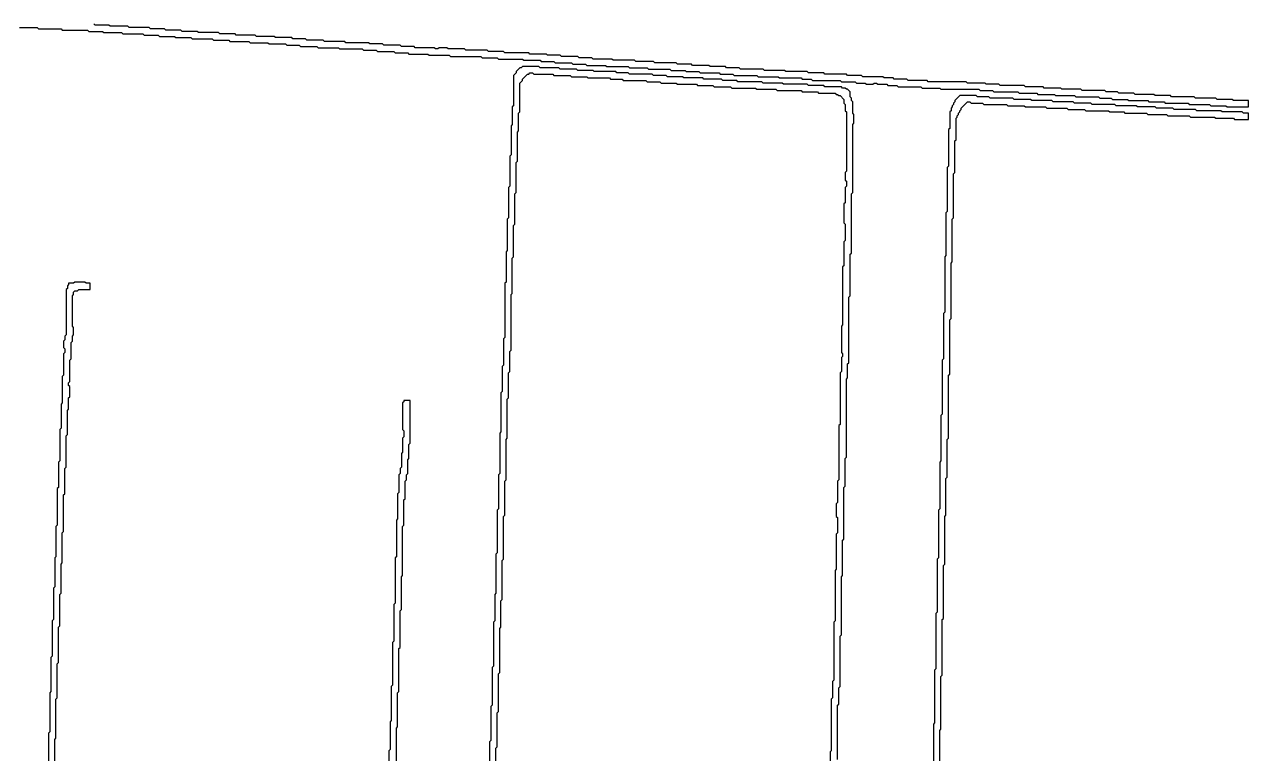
# Model space of a CAD drawing. Header units: metres. Extents: x 0 to 100, y 0 to 127.
# Drawn here: x 75.7 to 99.98, y 35.39 to 49.86 of the extents above; entities that cross this region are included whole.
import ezdxf

# ---------------------------------------------------------------- set-up
doc = ezdxf.new("R2010")
doc.units = ezdxf.units.M

msp = doc.modelspace()

# ---------------------------------------------------------------- linework, layer by layer
for points in [[(75.6, 49.8), (75.95, 49.8), (75.975, 49.775), (76.425, 49.775), (76.45, 49.75), (76.95, 49.75), (76.975, 49.725), (77.25, 49.725), (77.275, 49.7), (77.625, 49.7), (77.65, 49.675), (78.05, 49.675), (78.075, 49.65), (78.35, 49.65), (78.375, 49.625), (78.675, 49.625), (78.7, 49.6), (79, 49.6), (79.025, 49.575), (79.425, 49.575), (79.45, 49.55), (79.75, 49.55), (79.775, 49.525), (80.15, 49.525), (80.175, 49.5), (80.525, 49.5), (80.55, 49.475), (80.875, 49.475), (80.9, 49.45), (81.15, 49.45), (81.175, 49.425), (81.5, 49.425), (81.525, 49.4), (81.925, 49.4), (81.95, 49.375), (82.4, 49.375), (82.425, 49.35), (82.675, 49.35), (82.7, 49.325), (83.025, 49.325), (83.05, 49.3), (83.3, 49.3), (83.325, 49.275), (83.7, 49.275), (83.725, 49.25), (84.125, 49.25), (84.15, 49.225), (84.75, 49.225), (84.775, 49.2), (85.075, 49.2), (85.1, 49.175), (85.575, 49.175), (85.6, 49.15), (85.925, 49.15), (85.95, 49.125), (86.2, 49.125), (86.225, 49.1), (86.55, 49.1), (86.575, 49.075), (86.825, 49.075), (86.85, 49.05), (87.225, 49.05), (87.25, 49.025), (87.675, 49.025), (87.7, 49), (88.05, 49), (88.075, 48.975), (88.5, 48.975), (88.525, 48.95), (88.8, 48.95), (88.825, 48.925), (89.075, 48.925), (89.1, 48.9), (89.475, 48.9), (89.5, 48.875), (89.75, 48.875), (89.775, 48.85), (90.225, 48.85), (90.25, 48.825), (90.65, 48.825), (90.675, 48.8), (91.1, 48.8), (91.125, 48.775), (91.3, 48.775), (91.325, 48.75), (91.875, 48.75), (91.9, 48.725), (92.175, 48.725), (92.2, 48.7), (92.375, 48.7), (92.4, 48.675), (92.525, 48.675), (92.55, 48.7), (92.6, 48.7), (92.625, 48.675), (92.8, 48.675), (92.825, 48.65), (93, 48.65), (93.025, 48.625), (93.475, 48.625), (93.5, 48.6), (93.85, 48.6), (93.875, 48.575), (94.625, 48.575), (94.65, 48.55), (94.9, 48.55), (94.925, 48.525), (95.4, 48.525), (95.425, 48.5), (95.775, 48.5), (95.8, 48.475), (96.125, 48.475), (96.15, 48.45), (96.525, 48.45), (96.55, 48.425), (97, 48.425), (97.025, 48.4), (97.25, 48.4), (97.275, 48.375), (97.575, 48.375), (97.6, 48.35), (97.975, 48.35), (98, 48.325), (98.3, 48.325), (98.325, 48.3), (98.775, 48.3), (98.8, 48.275), (99.2, 48.275), (99.225, 48.25), (99.525, 48.25), (99.55, 48.225), (99.975, 48.225), (99.975, 48.35), (99.675, 48.35), (99.65, 48.375), (99.35, 48.375), (99.325, 48.4), (98.925, 48.4), (98.9, 48.425), (98.45, 48.425), (98.425, 48.45), (98.125, 48.45), (98.1, 48.475), (97.725, 48.475), (97.7, 48.5), (97.4, 48.5), (97.375, 48.525), (97.15, 48.525), (97.125, 48.55), (96.675, 48.55), (96.65, 48.575), (96.275, 48.575), (96.25, 48.6), (95.925, 48.6), (95.9, 48.625), (95.55, 48.625), (95.525, 48.65), (95.05, 48.65), (95.025, 48.675), (94.775, 48.675), (94.75, 48.7), (94.4, 48.7), (94.375, 48.725), (93.625, 48.725), (93.6, 48.75), (93.225, 48.75), (93.2, 48.775), (92.95, 48.775), (92.925, 48.8), (92.75, 48.8), (92.725, 48.825), (92.325, 48.825), (92.3, 48.85), (92.025, 48.85), (92, 48.875), (91.575, 48.875), (91.55, 48.9), (91.25, 48.9), (91.225, 48.925), (90.8, 48.925), (90.775, 48.95), (90.375, 48.95), (90.35, 48.975), (89.9, 48.975), (89.875, 49), (89.625, 49), (89.6, 49.025), (89.3, 49.025), (89.275, 49.05), (88.95, 49.05), (88.925, 49.075), (88.65, 49.075), (88.625, 49.1), (88.2, 49.1), (88.175, 49.125), (87.825, 49.125), (87.8, 49.15), (87.375, 49.15), (87.35, 49.175), (86.975, 49.175), (86.95, 49.2), (86.7, 49.2), (86.675, 49.225), (86.35, 49.225), (86.325, 49.25), (86.075, 49.25), (86.05, 49.275), (85.725, 49.275), (85.7, 49.3), (85.225, 49.3), (85.2, 49.325), (84.9, 49.325), (84.875, 49.35), (84.45, 49.35), (84.425, 49.375), (84.1, 49.375), (84.075, 49.4), (83.925, 49.4), (83.9, 49.375), (83.85, 49.375), (83.825, 49.4), (83.45, 49.4), (83.425, 49.425), (83.175, 49.425), (83.15, 49.45), (82.825, 49.45), (82.8, 49.475), (82.55, 49.475), (82.525, 49.5), (82.075, 49.5), (82.05, 49.525), (81.65, 49.525), (81.625, 49.55), (81.3, 49.55), (81.275, 49.575), (81.025, 49.575), (81, 49.6), (80.675, 49.6), (80.65, 49.625), (80.3, 49.625), (80.275, 49.65), (79.9, 49.65), (79.875, 49.675), (79.575, 49.675), (79.55, 49.7), (79.15, 49.7), (79.125, 49.725), (78.825, 49.725), (78.8, 49.75), (78.5, 49.75), (78.475, 49.775), (78.2, 49.775), (78.175, 49.8), (77.775, 49.8), (77.75, 49.825), (77.4, 49.825), (77.375, 49.85), (77.1, 49.85), (77.075, 49.875)], [(91.825, 35.275), (91.825, 36.35), (91.85, 36.375), (91.85, 36.7), (91.875, 36.725), (91.875, 37.725), (91.9, 37.75), (91.9, 38.9), (91.925, 38.925), (91.925, 39.625), (91.95, 39.65), (91.95, 40.675), (91.975, 40.7), (91.975, 41.25), (92, 41.275), (92, 42.825), (92.025, 42.85), (92.025, 43.125), (92.05, 43.15), (92.05, 44.45), (92.075, 44.475), (92.075, 45.3), (92.1, 45.325), (92.1, 46.5), (92.125, 46.525), (92.125, 47.875), (92.15, 47.9), (92.15, 48.075), (92.125, 48.1), (92.125, 48.325), (92.1, 48.35), (92.1, 48.4), (92.075, 48.425), (92.075, 48.525), (92.025, 48.575), (92, 48.575), (91.975, 48.6), (91.925, 48.6), (91.9, 48.625), (91.575, 48.625), (91.55, 48.65), (91.25, 48.65), (91.225, 48.675), (90.75, 48.675), (90.725, 48.7), (90.35, 48.7), (90.325, 48.725), (89.85, 48.725), (89.825, 48.75), (89.55, 48.75), (89.525, 48.775), (89.175, 48.775), (89.15, 48.8), (88.775, 48.8), (88.75, 48.825), (88.45, 48.825), (88.425, 48.85), (88.175, 48.85), (88.15, 48.875), (87.7, 48.875), (87.675, 48.9), (87.45, 48.9), (87.425, 48.925), (87, 48.925), (86.975, 48.95), (86.675, 48.95), (86.65, 48.975), (86.325, 48.975), (86.3, 49), (85.925, 49), (85.9, 49.025), (85.575, 49.025), (85.55, 49), (85.525, 49), (85.45, 48.925), (85.45, 48.9), (85.4, 48.85), (85.4, 48.25), (85.375, 48.225), (85.375, 47.875), (85.35, 47.85), (85.35, 47.275), (85.325, 47.25), (85.325, 46.65), (85.3, 46.625), (85.3, 46.025), (85.275, 46), (85.275, 45.375), (85.25, 45.35), (85.25, 44.75), (85.225, 44.725), (85.225, 43.65), (85.2, 43.625), (85.2, 43.1), (85.175, 43.075), (85.175, 42.575), (85.15, 42.55), (85.15, 41.775), (85.125, 41.75), (85.125, 40.95), (85.1, 40.925), (85.1, 40.25), (85.075, 40.225), (85.075, 39.375), (85.05, 39.35), (85.05, 38.575), (85.025, 38.55), (85.025, 38.025), (85, 38), (85, 37.125), (84.975, 37.1), (84.975, 36.35), (84.95, 36.325), (84.95, 35.65), (84.925, 35.625), (84.925, 34.875)], [(85.05, 34.75), (85.05, 35.5), (85.075, 35.525), (85.075, 36.2), (85.1, 36.225), (85.1, 36.975), (85.125, 37), (85.125, 37.875), (85.15, 37.9), (85.15, 38.425), (85.175, 38.45), (85.175, 39.225), (85.2, 39.25), (85.2, 40.1), (85.225, 40.125), (85.225, 40.8), (85.25, 40.825), (85.25, 41.625), (85.275, 41.65), (85.275, 42.425), (85.3, 42.45), (85.3, 42.95), (85.325, 42.975), (85.325, 43.375), (85.35, 43.4), (85.35, 44.5), (85.375, 44.525), (85.375, 45.225), (85.4, 45.25), (85.4, 45.875), (85.425, 45.9), (85.425, 46.5), (85.45, 46.525), (85.45, 47.125), (85.475, 47.15), (85.475, 47.725), (85.5, 47.75), (85.5, 48.1), (85.525, 48.125), (85.525, 48.7), (85.575, 48.75), (85.575, 48.775), (85.675, 48.875), (85.7, 48.875), (85.725, 48.9), (85.775, 48.9), (85.8, 48.875), (86.175, 48.875), (86.2, 48.85), (86.525, 48.85), (86.55, 48.825), (86.85, 48.825), (86.875, 48.8), (87.3, 48.8), (87.325, 48.775), (87.55, 48.775), (87.575, 48.75), (88.025, 48.75), (88.05, 48.725), (88.3, 48.725), (88.325, 48.7), (88.625, 48.7), (88.65, 48.675), (89.025, 48.675), (89.05, 48.65), (89.35, 48.65), (89.375, 48.625), (89.7, 48.625), (89.725, 48.6), (90.2, 48.6), (90.225, 48.575), (90.6, 48.575), (90.625, 48.55), (91.1, 48.55), (91.125, 48.525), (91.425, 48.525), (91.45, 48.5), (91.775, 48.5), (91.8, 48.475), (91.825, 48.475), (91.85, 48.45), (91.875, 48.45), (91.95, 48.375), (91.95, 48.3), (91.975, 48.275), (91.975, 48.15), (92, 48.125), (92, 46.95), (91.975, 46.925), (91.975, 46.775), (92, 46.75), (92, 46.65), (91.975, 46.625), (91.975, 46.325), (91.95, 46.3), (91.95, 45.925), (91.975, 45.9), (91.975, 45.575), (91.95, 45.55), (91.95, 45.075), (91.925, 45.05), (91.925, 43.9), (91.9, 43.875), (91.9, 43.35), (91.925, 43.325), (91.925, 43.275), (91.9, 43.25), (91.9, 42.975), (91.875, 42.95), (91.875, 41.925), (91.85, 41.9), (91.85, 40.825), (91.825, 40.8), (91.825, 40.375), (91.8, 40.35), (91.8, 40.1), (91.825, 40.075), (91.825, 39.775), (91.8, 39.75), (91.8, 39.05), (91.775, 39.025), (91.775, 38.025), (91.75, 38), (91.75, 36.85), (91.725, 36.825), (91.725, 36.5), (91.7, 36.475), (91.7, 35.45), (91.675, 35.425), (91.675, 34.3)], [(93.85, 34.75), (93.85, 35.85), (93.875, 35.875), (93.875, 36.925), (93.9, 36.95), (93.9, 38.05), (93.925, 38.075), (93.925, 39.125), (93.95, 39.15), (93.95, 40.1), (93.975, 40.125), (93.975, 40.85), (94, 40.875), (94, 41.625), (94.025, 41.65), (94.025, 42.9), (94.05, 42.925), (94.05, 44), (94.075, 44.025), (94.075, 45.125), (94.1, 45.15), (94.1, 46), (94.125, 46.025), (94.125, 46.9), (94.15, 46.925), (94.15, 47.55), (94.175, 47.575), (94.175, 48), (94.2, 48.025), (94.2, 48.05), (94.225, 48.075), (94.225, 48.1), (94.25, 48.125), (94.25, 48.15), (94.275, 48.175), (94.275, 48.2), (94.4, 48.325), (94.45, 48.325), (94.475, 48.3), (94.7, 48.3), (94.725, 48.275), (95.175, 48.275), (95.2, 48.25), (95.525, 48.25), (95.55, 48.225), (95.95, 48.225), (95.975, 48.2), (96.375, 48.2), (96.4, 48.175), (96.725, 48.175), (96.75, 48.15), (97.2, 48.15), (97.225, 48.125), (97.5, 48.125), (97.525, 48.1), (97.95, 48.1), (97.975, 48.075), (98.35, 48.075), (98.375, 48.05), (98.8, 48.05), (98.825, 48.025), (99.3, 48.025), (99.325, 48), (99.675, 48), (99.7, 47.975), (99.975, 47.975), (99.975, 48.1), (99.875, 48.1), (99.85, 48.125), (99.45, 48.125), (99.425, 48.15), (98.95, 48.15), (98.925, 48.175), (98.5, 48.175), (98.475, 48.2), (98.15, 48.2), (98.125, 48.225), (97.775, 48.225), (97.75, 48.25), (97.35, 48.25), (97.325, 48.275), (96.875, 48.275), (96.85, 48.3), (96.525, 48.3), (96.5, 48.325), (96.1, 48.325), (96.075, 48.35), (95.675, 48.35), (95.65, 48.375), (95.325, 48.375), (95.3, 48.4), (94.85, 48.4), (94.825, 48.425), (94.6, 48.425), (94.575, 48.45), (94.25, 48.45), (94.15, 48.35), (94.15, 48.325), (94.125, 48.3), (94.125, 48.275), (94.1, 48.25), (94.1, 48.225), (94.075, 48.2), (94.075, 48.15), (94.05, 48.125), (94.05, 47.8), (94.025, 47.775), (94.025, 47.05), (94, 47.025), (94, 46.15), (93.975, 46.125), (93.975, 45.275), (93.95, 45.25), (93.95, 44.15), (93.925, 44.125), (93.925, 43.225), (93.9, 43.2), (93.9, 42.125), (93.875, 42.1), (93.875, 41.2), (93.85, 41.175), (93.85, 40.25), (93.825, 40.225), (93.825, 39.275), (93.8, 39.25), (93.8, 38.2), (93.775, 38.175), (93.775, 37.075), (93.75, 37.05), (93.75, 36), (93.725, 35.975), (93.725, 34.875)], [(76.3, 35.1), (76.3, 35.675), (76.325, 35.7), (76.325, 36.475), (76.35, 36.5), (76.35, 37.175), (76.375, 37.2), (76.375, 37.9), (76.4, 37.925), (76.4, 38.55), (76.425, 38.575), (76.425, 39.15), (76.45, 39.175), (76.45, 39.775), (76.475, 39.8), (76.475, 40.525), (76.5, 40.55), (76.5, 41.05), (76.525, 41.075), (76.525, 41.7), (76.55, 41.725), (76.55, 42.2), (76.575, 42.225), (76.575, 42.45), (76.6, 42.475), (76.6, 42.675), (76.575, 42.7), (76.575, 42.75), (76.6, 42.775), (76.6, 43.2), (76.625, 43.225), (76.625, 43.55), (76.65, 43.575), (76.65, 43.675), (76.675, 43.7), (76.675, 43.85), (76.65, 43.875), (76.65, 44.475), (76.675, 44.5), (76.675, 44.55), (76.7, 44.575), (76.75, 44.575), (76.775, 44.6), (77, 44.6), (77, 44.725), (76.925, 44.725), (76.9, 44.75), (76.7, 44.75), (76.675, 44.725), (76.575, 44.725), (76.575, 44.7), (76.55, 44.675), (76.55, 44.625), (76.525, 44.6), (76.525, 43.7), (76.5, 43.675), (76.5, 43.6), (76.475, 43.575), (76.475, 43.45), (76.5, 43.425), (76.5, 43.35), (76.475, 43.325), (76.475, 42.9), (76.45, 42.875), (76.45, 42.35), (76.425, 42.325), (76.425, 41.85), (76.4, 41.825), (76.4, 41.2), (76.375, 41.175), (76.375, 40.675), (76.35, 40.65), (76.35, 39.925), (76.325, 39.9), (76.325, 39.3), (76.3, 39.275), (76.3, 38.7), (76.275, 38.675), (76.275, 38.05), (76.25, 38.025), (76.25, 37.325), (76.225, 37.3), (76.225, 36.625), (76.2, 36.6), (76.2, 35.825), (76.175, 35.8), (76.175, 35.225)], [(83.075, 35.2), (83.075, 35.9), (83.1, 35.925), (83.1, 36.6), (83.125, 36.625), (83.125, 37.475), (83.15, 37.5), (83.15, 38.225), (83.175, 38.25), (83.175, 38.9), (83.2, 38.925), (83.2, 39.9), (83.225, 39.925), (83.225, 40.425), (83.25, 40.45), (83.25, 40.8), (83.275, 40.825), (83.275, 40.925), (83.3, 40.95), (83.3, 41.225), (83.325, 41.25), (83.325, 41.525), (83.35, 41.55), (83.35, 42.4), (83.225, 42.4), (83.225, 42.375), (83.2, 42.35), (83.2, 41.825), (83.225, 41.8), (83.225, 41.675), (83.2, 41.65), (83.2, 41.375), (83.175, 41.35), (83.175, 41.075), (83.15, 41.05), (83.15, 40.95), (83.125, 40.925), (83.125, 40.575), (83.1, 40.55), (83.1, 40.05), (83.075, 40.025), (83.075, 39.3), (83.05, 39.275), (83.05, 38.375), (83.025, 38.35), (83.025, 37.625), (83, 37.6), (83, 36.75), (82.975, 36.725), (82.975, 36.05), (82.95, 36.025), (82.95, 35.475), (82.925, 35.45), (82.925, 34.7)]]:
    msp.add_lwpolyline(points)

doc.saveas('drawing.dxf')
